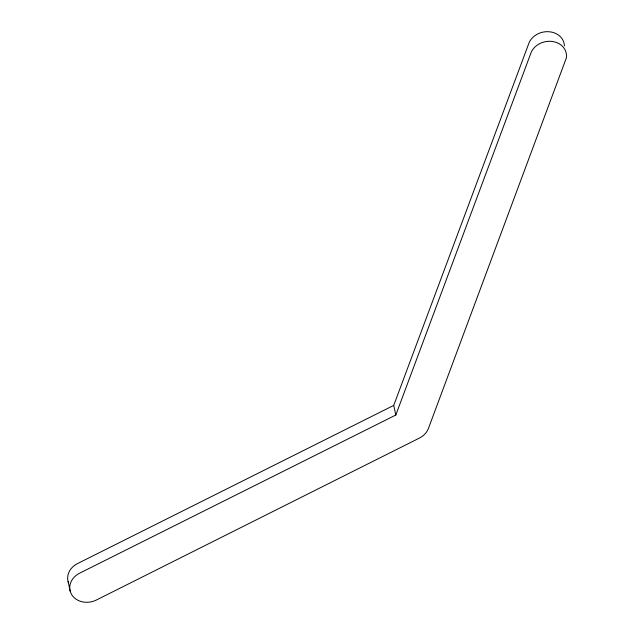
<?xml version="1.0" encoding="UTF-8"?>
<svg xmlns="http://www.w3.org/2000/svg" width="634" height="634" viewBox="0 0 634 634"><rect width="100%" height="100%" fill="white"/><g stroke="black" fill="none" stroke-linecap="round" stroke-linejoin="round"><path stroke-width="0.95" d="M395.814 415.016L531.332 51.964A18.41 15.565 -12.3 0 1 552.991 41.575A18.41 15.565 -12.3 0 1 566.344 57.979L428.497 428.259A18.41 15.565 -12.3 0 1 419.534 438.007L96.566 599.938A18.41 15.565 -12.3 0 1 71.848 594.898A18.41 15.565 -12.3 0 1 79.48 573.263L395.814 415.016L393.722 405.403L529.231 42.351A18.41 15.565 -12.3 0 1 549.496 31.771A18.41 15.565 -12.3 0 1 564.403 45.902M393.722 405.403L77.38 563.65A18.41 15.565 -12.3 0 0 68.615 583.09M68.092 581.544L70.184 591.157"/></g></svg>
